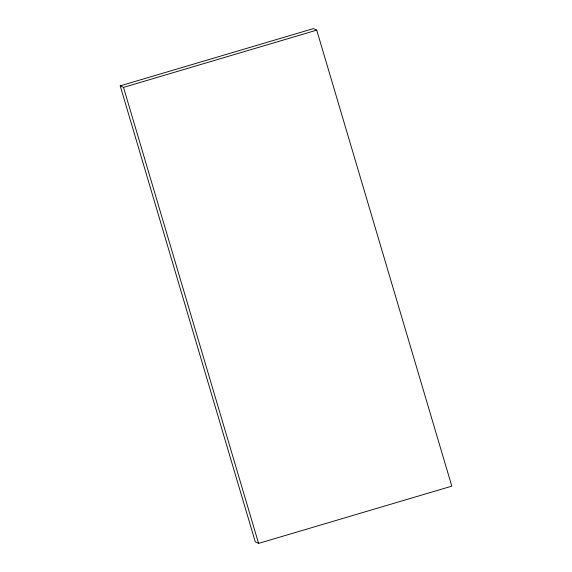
<?xml version="1.0" encoding="UTF-8"?>
<svg xmlns="http://www.w3.org/2000/svg" width="572" height="572" viewBox="0 0 572 572"><rect width="100%" height="100%" fill="white"/><g stroke="black" fill="none" stroke-linecap="round" stroke-linejoin="round"><path stroke-width="0.86" d="M120.199 85.85L313.413 28.6L316.724 30.144L451.801 486.15L258.587 543.4L255.276 541.856L120.199 85.85L123.509 87.394L316.724 30.144M123.509 87.394L258.587 543.4"/></g></svg>
